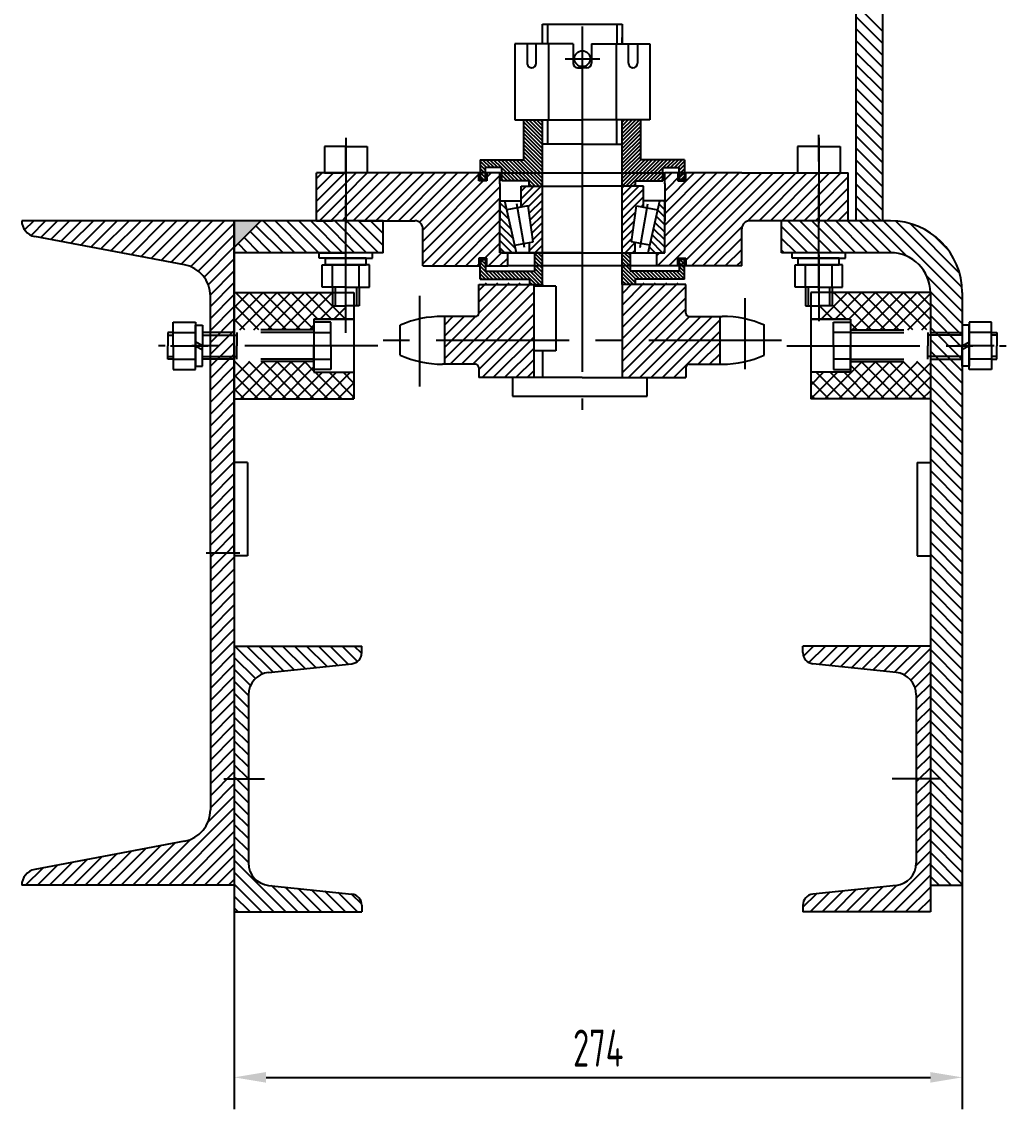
# Model space of a CAD drawing. Header units: millimetres. Extents: x 0 to 10092, y -1 to 7128.
# Drawn here: x 7163 to 8275, y 4969 to 6196 of the extents above; entities that cross this region are included whole.
import ezdxf

# ---------------------------------------------------------------- set-up
doc = ezdxf.new("R2010")
doc.units = ezdxf.units.MM
doc.header["$LTSCALE"] = 120
for name, pattern in [('F', [0.75, 0.5, -0.25]), ('G', [2, 1.25, -0.25, 0.25, -0.25]), ('K', [2.5, 1.25, -0.25, 0.25, -0.25, 0.25, -0.25])]:
    doc.linetypes.add(name, pattern=pattern)
for name, color, linetype in [('01', 7, 'Continuous'), ('02', 1, 'Continuous'), ('04', 2, 'F'), ('05', 4, 'G'), ('07', 6, 'K'), ('08', 1, 'Continuous'), ('10', 1, 'Continuous'), ('L1GEA', 7, 'Continuous')]:
    doc.layers.add(name, color=color, linetype=linetype)
doc.styles.get("Standard").update_dxf_attribs({"font": 'isocp', "width": 0.707, "bigfont": 'intecad.shx'})
pattern_1 = [(135, (-7506.5476, -3147.6162), (-2.12132034, -2.12132034), [])]

# ---------------------------------------------------------------- blocks, each defined once
blk = doc.blocks.new('*U3')
at = {"layer": '10'}
h = blk.add_hatch(dxfattribs=at)
h.set_pattern_fill('_USER', color=256, scale=2, angle=45, style=0, pattern_type=0)
h.set_pattern_definition([(45, (0, 0), (-1.41421, 1.41421), [])])
h.paths.add_polyline_path([(-5.5, 29.2), (-5.5, 31), (-25, 31), (-25, 24.76)])
h.paths.add_polyline_path([(-5.5, -31), (-5.5, -29.2), (-25, -24.76), (-25, -31)])
h = blk.add_hatch(dxfattribs=at)
h.set_pattern_fill('_USER', color=256, scale=2, angle=135, style=0, pattern_type=0)
h.set_pattern_definition([(135, (0, 0), (-1.41421, -1.41421), [])])
h.paths.add_polyline_path([(0, 15), (0, 23), (-7.85, 23), (-7.38, 20.38), (-20.91, 18.56), (-21.15, 19.88), (-25, 19.88), (-25, 15)])
h.paths.add_polyline_path([(-25, -15), (-25, -19.88), (-21.15, -19.88), (-20.91, -18.56), (-7.38, -20.38), (-7.85, -23), (0, -23), (0, -15)])
at = {"layer": '01'}
for p, q in [((-25, 0), (-25, 31)), ((-25, 31), (-5.5, 31)), ((-25, 24.76), (-5.5, 29.2)), ((-5.5, 31), (-5.5, 23)), ((-22.15, 25.41), (-20.91, 18.56)), ((-7.38, 20.38), (-8.84, 28.44)), ((-7.85, 23), (0, 23)), ((0, 23), (0, 0)), ((-25, 0), (-25, 19.88)), ((-25, 19.88), (-21.15, 19.88)), ((-20.91, 18.56), (-7.38, 20.38)), ((-25, 15), (0, 15)), ((-25, 0), (-25, -19.88)), ((-25, 0), (-25, -31)), ((0, -23), (0, 0)), ((-25, -15), (0, -15)), ((-25, -19.88), (-21.15, -19.88)), ((-22.15, -25.41), (-20.91, -18.56)), ((-20.91, -18.56), (-7.38, -20.38)), ((-7.38, -20.38), (-8.84, -28.44)), ((-7.85, -23), (0, -23)), ((-5.5, -31), (-5.5, -23)), ((-25, -24.76), (-5.5, -29.2)), ((-25, -31), (-5.5, -31))]:
    blk.add_line(p, q, dxfattribs=at)
at = {"layer": '05'}
for p, q in [((-23, 21.72), (-6.63, 24.68)), ((3, 0), (-28, 0)), ((-23, -21.72), (-6.63, -24.68))]:
    blk.add_line(p, q, dxfattribs=at)
blk = doc.blocks.new('*U4')
at = {"layer": '01'}
for p, q in [((-28.6, 25.43), (0, 25.43)), ((-28.6, 3.5), (-28.6, 25.43)), ((0, 25.43), (0, 0)), ((-28.6, 20.82), (-21.35, 20.82)), ((-21.35, 17.32), (-28.6, 17.32)), ((-19.6, 19.07), (-19.6, 19.07)), ((-28.6, 12.71), (0, 12.71)), ((-28.6, 3.5), (-21.35, 3.5)), ((-19.6, 1.75), (-19.6, 0)), ((-19.6, -1.75), (-19.6, 0)), ((0, -25.43), (0, 0)), ((-28.6, -3.5), (-28.6, -25.43)), ((-28.6, -3.5), (-21.35, -3.5)), ((-28.6, -12.71), (0, -12.71)), ((-21.35, -17.32), (-28.6, -17.32)), ((-19.6, -19.07), (-19.6, -19.07)), ((-28.6, -20.82), (-21.35, -20.82)), ((-28.6, -25.43), (0, -25.43))]:
    blk.add_line(p, q, dxfattribs=at)
for centre, start, end in [((-21.35, 19.07), 0, 90), ((-21.35, 19.07), 270, 0), ((-21.35, 1.75), 0.0941, 90), ((-21.35, -1.75), 270.0001, 359.9059), ((-21.35, -19.07), 0, 90), ((-21.35, -19.07), 270, 0)]:
    blk.add_arc(centre, 1.75, start, end, dxfattribs=at)
at = {"layer": '05'}
blk.add_line((-31.77, 0), (4.43, 0), dxfattribs=at)

msp = doc.modelspace()

# ---------------------------------------------------------------- hatches: boundary and pattern name
at = {"layer": '10'}
h = msp.add_hatch(dxfattribs=at)
h.set_pattern_fill('_USER', scale=3, angle=135, style=0, pattern_type=0)
h.set_pattern_definition(pattern_1)
h.paths.add_polyline_path([(7751.4, 6085.5), (7730.4, 6085.5), (7730.4, 6040.5), (7680.9, 6040.5), (7680.9, 6025.5), (7686.9, 6025.5), (7686.9, 6031.5), (7705.4, 6031.5), (7705.4, 6025.5), (7751.4, 6025.5)])
h.paths.add_polyline_path([(7751.4, 6025.5), (7705.4, 6025.5), (7705.4, 6016.5), (7736.4, 6016.5), (7736.4, 6010.5), (7751.4, 6010.5)])
h.paths.add_polyline_path([(7686.9, 6025.5), (7680.9, 6025.5), (7680.9, 6018), (7686.9, 6018)])
h = msp.add_hatch(dxfattribs=at)
h.set_pattern_fill('_USER', scale=3, angle=135, style=0, pattern_type=0)
h.set_pattern_definition([(45, (23099.4217, -3147.6162), (2.12132034, -2.12132034), [])])
h.paths.add_polyline_path([(7841.4, 6085.5), (7862.4, 6085.5), (7862.4, 6040.5), (7911.9, 6040.5), (7911.9, 6025.5), (7905.9, 6025.5), (7905.9, 6031.5), (7887.4, 6031.5), (7887.4, 6025.5), (7841.4, 6025.5)])
h.paths.add_polyline_path([(7841.4, 6025.5), (7887.4, 6025.5), (7887.4, 6016.5), (7856.4, 6016.5), (7856.4, 6010.5), (7841.4, 6010.5)])
h.paths.add_polyline_path([(7905.9, 6025.5), (7911.9, 6025.5), (7911.9, 6018), (7905.9, 6018)])
msp.add_hatch(color=7, dxfattribs=at).paths.add_polyline_path([(7403.4, 5941.5), (7433.4, 5971.5), (7403.4, 5971.5)])
h = msp.add_hatch(dxfattribs=at)
h.set_pattern_fill('_USER', scale=3, angle=135, style=0, pattern_type=0)
h.set_pattern_definition(pattern_1)
h.paths.add_polyline_path([(7751.4, 5920.5), (7742.4, 5920.5), (7742.4, 5914.5), (7686.9, 5914.5), (7686.9, 5920.5), (7680.9, 5920.5), (7680.9, 5905.5), (7736.8, 5905.5), (7736.8, 5899.5), (7743.9, 5899.5), (7751.4, 5899.5)])
h.paths.add_polyline_path([(7751.4, 5935.5), (7742.4, 5935.5), (7742.4, 5920.5), (7751.4, 5920.5)])
h.paths.add_polyline_path([(7850.4, 5935.5), (7841.4, 5935.5), (7841.4, 5920.5), (7850.4, 5920.5)])
h.paths.add_polyline_path([(7911.9, 5920.5), (7905.9, 5920.5), (7905.9, 5914.5), (7850.4, 5914.5), (7850.4, 5920.5), (7841.4, 5920.5), (7841.4, 5899.5), (7848.9, 5899.5), (7856.1, 5899.5), (7856.1, 5905.5), (7911.9, 5905.5)])
h = msp.add_hatch(dxfattribs=at)
h.set_pattern_fill('_USER', scale=3, angle=135, style=0, pattern_type=0)
h.set_pattern_definition(pattern_1)
h.paths.add_polyline_path([(7686.9, 5928), (7680.9, 5928), (7680.9, 5920.5), (7686.9, 5920.5)])
h = msp.add_hatch(dxfattribs=at)
h.set_pattern_fill('_USER', scale=3, angle=135, style=0, pattern_type=0)
h.set_pattern_definition(pattern_1)
h.paths.add_polyline_path([(7911.9, 5928), (7905.9, 5928), (7905.9, 5920.5), (7911.9, 5920.5)])
h = msp.add_hatch(dxfattribs=at)
h.set_pattern_fill('_USER', scale=9, angle=45, style=0, pattern_type=0)
h.set_pattern_definition([(45, (-7506.548, -3145.726), (-6.363961, 6.363961), [])])
h.paths.add_polyline_path([(7913.3, 5901.4), (7848.9, 5901.4), (7841.4, 5901.4), (7841.4, 5836.5), (7951.9, 5836.5), (7951.9, 5863.4), (7917.1, 5863.4, -0.414214), (7913.3, 5867.2)])
h.paths.add_polyline_path([(7951.9, 5836.5), (7841.4, 5836.5), (7841.4, 5794.6), (7913.3, 5794.6), (7913.3, 5805.7, -0.414214), (7917.1, 5809.6), (7951.9, 5809.6)])
h.paths.add_polyline_path([(7741.5, 5901.4), (7679.6, 5901.4), (7679.6, 5867.2, -0.414214), (7675.7, 5863.4), (7641, 5863.4), (7641, 5836.5), (7741.5, 5836.5)])
h.paths.add_polyline_path([(7741.5, 5836.5), (7641, 5836.5), (7641, 5809.6), (7675.7, 5809.6, -0.414214), (7679.6, 5805.7), (7679.6, 5794.6), (7741.5, 5794.6)])

# ---------------------------------------------------------------- linework, layer by layer
at = {"color": 7}
for p, q in [((7751.4, 6171.3), (7751.4, 6178.4)), ((7841.4, 6171.3), (7841.4, 6178.4)), ((7751.4, 5899.5), (7751.4, 6085.5)), ((7841.4, 5899.5), (7841.4, 6085.5)), ((7641, 5809.6), (7641, 5863.4)), ((7951.9, 5809.6), (7951.9, 5863.4))]:
    msp.add_line(p, q, dxfattribs=at)
for centre, radius, start, end in [((7636.8, 5748.8), 114.6, 89.1366, 113.6054), ((7956.1, 5749.1), 114.3, 66.3599, 90.8982), ((7638.5, 5923.9), 114.3, 245.3844, 270.0079), ((7954.3, 5923.9), 114.3, 269.9921, 294.6156)]:
    msp.add_arc(centre, radius, start, end, dxfattribs=at)
at = {"layer": '01', "color": 7, "linetype": 'Continuous'}
for p, q in [((8105.4, 6481.5), (8105.4, 5971.5)), ((8135.4, 6481.5), (8135.4, 5971.5)), ((7680.9, 6040.5), (7730.4, 6040.5)), ((7680.9, 6040.5), (7680.9, 6018)), ((7908.4, 6040.5), (7862.4, 6040.5)), ((7911.9, 6040.5), (7862.4, 6040.5)), ((7911.9, 6040.5), (7911.9, 6018)), ((7705.4, 6031.5), (7686.9, 6031.5)), ((7686.9, 6018), (7686.9, 6031.5)), ((7887.4, 6031.5), (7905.9, 6031.5)), ((7905.9, 6018), (7905.9, 6031.5)), ((7703.4, 6025.5), (7496.4, 6025.5)), ((7496.4, 5971.5), (7496.4, 6025.5)), ((7679.4, 6016.5), (7679.4, 6025.5)), ((7688.4, 6016.5), (7679.4, 6016.5)), ((7680.9, 6018), (7686.9, 6018)), ((7688.4, 6025.5), (7688.4, 6016.5)), ((7703.4, 6013.2), (7703.4, 6025.5)), ((7703.4, 6025.5), (7889.4, 6025.5)), ((7976.4, 6025.5), (7889.4, 6025.5)), ((7889.4, 6013.2), (7889.4, 6025.5)), ((7904.4, 6025.5), (7904.4, 6016.5)), ((7904.4, 6016.5), (7913.4, 6016.5)), ((7911.9, 6018), (7905.9, 6018)), ((7913.4, 6016.5), (7913.4, 6025.5)), ((7976.4, 6025.5), (8096.4, 6025.5)), ((8096.4, 5971.5), (8096.4, 6025.5)), ((7703.4, 6013.5), (7703.4, 5971.5)), ((7703.4, 6010.5), (7703.4, 5977.5)), ((7889.4, 6013.5), (7889.4, 5971.5)), ((7889.4, 6010.5), (7889.4, 5977.5)), ((7571.4, 5971.5), (7403.4, 5971.5)), ((7403.4, 5971.5), (7403.4, 5935.5)), ((7403.4, 5971.5), (7403.4, 5221.5)), ((7703.4, 5935.5), (7703.4, 5977.5)), ((7703.4, 5938.5), (7703.4, 5971.5)), ((7889.4, 5935.5), (7889.4, 5977.5)), ((7889.4, 5938.5), (7889.4, 5971.5)), ((8048.4, 5971.5), (7985.4, 5971.5)), ((8144.4, 5971.5), (8021.4, 5971.5)), ((7616.4, 5920.5), (7616.4, 5962.5)), ((7976.4, 5920.5), (7976.4, 5962.5)), ((7571.4, 5935.5), (7403.4, 5935.5)), ((7688.4, 5929.5), (7679.4, 5929.5)), ((7679.4, 5929.5), (7679.4, 5920.5)), ((7688.4, 5920.5), (7688.4, 5929.5)), ((7751.4, 5935.5), (7703.4, 5935.5)), ((7706.4, 5935.5), (7712.2, 5935.5)), ((7712.2, 5920.5), (7712.2, 5935.5)), ((7712.2, 5935.5), (7886.4, 5935.5)), ((7841.4, 5935.5), (7889.4, 5935.5)), ((7880.7, 5920.5), (7880.7, 5935.5)), ((7904.4, 5920.5), (7904.4, 5929.5)), ((7904.4, 5929.5), (7913.4, 5929.5)), ((7913.4, 5929.5), (7913.4, 5920.5)), ((8144.4, 5935.5), (8021.4, 5935.5)), ((7680.9, 5905.5), (7680.9, 5928)), ((7680.9, 5928), (7686.9, 5928)), ((7686.9, 5928), (7686.9, 5914.5)), ((7880.7, 5920.5), (7712.2, 5920.5)), ((7911.9, 5928), (7905.9, 5928)), ((7905.9, 5928), (7905.9, 5914.5)), ((7911.9, 5905.5), (7911.9, 5928)), ((7403.4, 5890.5), (7538.4, 5890.5)), ((7538.4, 5890.5), (7538.4, 5770.5)), ((8054.4, 5890.5), (8054.4, 5770.5)), ((8189.4, 5890.5), (8054.4, 5890.5)), ((8189.4, 5890.5), (8189.4, 5221.5)), ((8225.4, 5890.5), (8225.4, 5221.5)), ((7334.4, 5830.5), (7334.4, 5857.2)), ((7334.4, 5857.2), (7359.6, 5857.2)), ((7359.6, 5857.2), (7359.6, 5830.5)), ((8233.2, 5857.2), (8233.2, 5830.5)), ((8258.4, 5857.2), (8233.2, 5857.2)), ((8258.4, 5830.5), (8258.4, 5857.2)), ((7334.4, 5845.5), (7328.4, 5845.5)), ((7328.4, 5845.5), (7328.4, 5830.5)), ((7334.4, 5845.5), (7359.6, 5845.5)), ((7359.6, 5853.6), (7367.4, 5853.6)), ((7359.6, 5830.5), (7359.6, 5853.6)), ((7367.4, 5853.6), (7367.4, 5830.5)), ((8225.4, 5853.6), (8225.4, 5830.5)), ((8233.2, 5853.6), (8225.4, 5853.6)), ((8233.2, 5830.5), (8233.2, 5853.6)), ((8258.4, 5845.5), (8233.2, 5845.5)), ((8258.4, 5845.5), (8264.4, 5845.5)), ((8264.4, 5845.5), (8264.4, 5830.5)), ((7367.4, 5830.5), (7359.6, 5835)), ((8225.4, 5830.5), (8233.2, 5835)), ((7328.4, 5815.5), (7328.4, 5830.5)), ((7331.3, 5830.5), (7362.8, 5830.5)), ((7334.4, 5830.5), (7334.4, 5803.8)), ((7353.3, 5830.5), (7373.7, 5830.5)), ((7359.6, 5803.8), (7359.6, 5830.5)), ((7359.6, 5830.5), (7367.4, 5826)), ((7359.6, 5830.5), (7359.6, 5807.4)), ((7367.4, 5807.4), (7367.4, 5830.5)), ((8239.5, 5830.5), (8219.1, 5830.5)), ((8225.4, 5807.4), (8225.4, 5830.5)), ((8233.2, 5830.5), (8225.4, 5826)), ((8261.6, 5830.5), (8230.1, 5830.5)), ((8233.2, 5803.8), (8233.2, 5830.5)), ((8233.2, 5830.5), (8233.2, 5807.4)), ((8258.4, 5830.5), (8258.4, 5803.8)), ((8264.4, 5815.5), (8264.4, 5830.5)), ((7334.4, 5815.5), (7328.4, 5815.5)), ((7334.4, 5815.5), (7359.6, 5815.5)), ((7359.6, 5807.4), (7367.4, 5807.4)), ((8233.2, 5807.4), (8225.4, 5807.4)), ((8258.4, 5815.5), (8233.2, 5815.5)), ((8258.4, 5815.5), (8264.4, 5815.5)), ((7334.4, 5803.8), (7359.6, 5803.8)), ((8258.4, 5803.8), (8233.2, 5803.8)), ((7403.4, 5770.5), (7538.4, 5770.5)), ((8189.4, 5770.5), (8054.4, 5770.5)), ((7418.4, 5698.5), (7418.4, 5593.5)), ((8174.4, 5698.5), (8174.4, 5593.5)), ((7403.4, 5491.5), (7403.4, 5191.5)), ((7403.4, 5491.5), (7547.4, 5491.5)), ((7403.4, 5491.5), (7547.4, 5491.5)), ((7547.4, 5484.1), (7547.4, 5491.5)), ((8189.4, 5491.5), (8045.4, 5491.5)), ((8189.4, 5491.5), (8045.4, 5491.5)), ((8045.4, 5484.1), (8045.4, 5491.5)), ((8189.4, 5491.5), (8189.4, 5191.5)), ((7419.3, 5436.3), (7419.3, 5246.7)), ((8173.5, 5436.3), (8173.5, 5246.7)), ((8189.4, 5221.5), (8225.4, 5221.5)), ((7547.4, 5198.9), (7547.4, 5191.5)), ((8045.4, 5198.9), (8045.4, 5191.5)), ((7403.4, 5191.5), (7547.4, 5191.5)), ((8189.4, 5191.5), (8045.4, 5191.5))]:
    msp.add_line(p, q, dxfattribs=at)
at = {"layer": '01', "color": 7}
for p, q in [((7751.4, 6171.3), (7751.4, 6193.4)), ((7751.4, 6193.4), (7841.4, 6193.4)), ((7841.4, 6193.4), (7841.4, 6171.3)), ((7751.4, 6171.3), (7751.4, 6178.4)), ((7841.4, 6178.4), (7841.4, 6171.3)), ((7730.4, 6040.5), (7730.4, 6085.5)), ((7862.4, 6040.5), (7862.4, 6085.5)), ((7862.4, 6040.5), (7862.4, 6085.5)), ((7505.4, 6055.5), (7505.4, 6025.5)), ((7529.4, 6055.5), (7505.4, 6055.5)), ((7529.4, 6055.5), (7553.4, 6055.5)), ((7553.4, 6055.5), (7553.4, 6025.5)), ((7796.4, 6057.9), (7751.4, 6057.9)), ((7796.4, 6057.9), (7841.4, 6057.9)), ((8039.4, 6055.5), (8039.4, 6025.5)), ((8063.4, 6055.5), (8039.4, 6055.5)), ((8063.4, 6055.5), (8087.4, 6055.5)), ((8087.4, 6055.5), (8087.4, 6025.5)), ((7705.4, 6016.5), (7705.4, 6031.5)), ((7705.4, 6016.5), (7705.4, 6028.5)), ((7887.4, 6016.5), (7887.4, 6031.5)), ((7887.4, 6016.5), (7887.4, 6031.5)), ((7887.4, 6016.5), (7887.4, 6028.5)), ((7887.4, 6016.5), (7887.4, 6028.5)), ((7505.4, 6025.5), (7529.4, 6025.5)), ((7553.4, 6025.5), (7529.4, 6025.5)), ((7736.4, 6016.5), (7705.4, 6016.5)), ((7736.4, 6016.5), (7705.4, 6016.5)), ((7736.4, 6010.5), (7736.4, 6016.5)), ((7856.4, 6010.5), (7856.4, 6016.5)), ((7856.4, 6016.5), (7887.4, 6016.5)), ((7856.4, 6016.5), (7887.4, 6016.5)), ((7403.4, 5971.5), (7163.4, 5971.5)), ((7433.4, 5971.5), (7403.4, 5941.5)), ((7403.4, 5596.5), (7403.4, 5971.5)), ((7496.4, 5971.5), (7514.4, 5971.5)), ((7544.4, 5971.5), (7607.4, 5971.5)), ((7571.4, 5935.5), (7571.4, 5971.5)), ((8021.4, 5935.5), (8021.4, 5971.5)), ((8096.4, 5971.5), (8078.4, 5971.5)), ((7347.1, 5921.9), (7178.1, 5953.8)), ((7499.4, 5935.5), (7529.4, 5935.5)), ((7499.4, 5929.5), (7499.4, 5935.5)), ((7529.4, 5929.5), (7499.4, 5929.5)), ((7506.3, 5929.5), (7529.4, 5929.5)), ((7506.3, 5921.7), (7506.3, 5929.5)), ((7559.4, 5935.5), (7529.4, 5935.5)), ((7529.4, 5929.5), (7559.4, 5929.5)), ((7552.5, 5929.5), (7529.4, 5929.5)), ((7552.5, 5921.7), (7552.5, 5929.5)), ((7559.4, 5929.5), (7559.4, 5935.5)), ((7742.4, 5935.5), (7742.4, 5914.5)), ((7850.4, 5935.5), (7850.4, 5914.5)), ((8033.4, 5929.5), (8033.4, 5935.5)), ((8063.4, 5929.5), (8033.4, 5929.5)), ((8040.3, 5929.5), (8063.4, 5929.5)), ((8040.3, 5921.7), (8040.3, 5929.5)), ((8093.4, 5935.5), (8063.4, 5935.5)), ((8086.5, 5929.5), (8063.4, 5929.5)), ((8063.4, 5929.5), (8093.4, 5929.5)), ((8086.5, 5921.7), (8086.5, 5929.5)), ((8093.4, 5929.5), (8093.4, 5935.5)), ((7502.8, 5921.7), (7529.4, 5921.7)), ((7502.8, 5896.5), (7502.8, 5921.7)), ((7529.4, 5921.7), (7506.3, 5921.7)), ((7514.4, 5896.5), (7514.4, 5921.7)), ((7529.4, 5921.7), (7552.5, 5921.7)), ((7556.1, 5921.7), (7529.4, 5921.7)), ((7544.4, 5896.5), (7544.4, 5921.7)), ((7556.1, 5896.5), (7556.1, 5921.7)), ((7616.4, 5920.5), (7679.4, 5920.5)), ((7688.4, 5920.5), (7712.2, 5920.5)), ((7976.4, 5920.5), (7880.7, 5920.5)), ((8036.8, 5921.7), (8063.4, 5921.7)), ((8036.8, 5896.5), (8036.8, 5921.7)), ((8063.4, 5921.7), (8040.3, 5921.7)), ((8048.4, 5896.5), (8048.4, 5921.7)), ((8063.4, 5921.7), (8086.5, 5921.7)), ((8090.1, 5921.7), (8063.4, 5921.7)), ((8078.4, 5896.5), (8078.4, 5921.7)), ((8090.1, 5896.5), (8090.1, 5921.7)), ((7736.8, 5905.5), (7736.8, 5899.5)), ((7856.1, 5905.5), (7856.1, 5899.5)), ((7856.1, 5905.5), (7856.1, 5899.5)), ((7529.4, 5896.5), (7502.8, 5896.5)), ((7514.4, 5896.5), (7514.4, 5875.5)), ((7529.4, 5896.5), (7556.1, 5896.5)), ((7544.4, 5896.5), (7544.4, 5875.5)), ((7679.6, 5867.2), (7679.6, 5899.5)), ((7679.6, 5899.5), (7743.9, 5899.5)), ((7741.5, 5899.5), (7741.5, 5794.5)), ((7766.4, 5897.7), (7741.5, 5897.7)), ((7743.9, 5899.5), (7751.4, 5899.5)), ((7743.9, 5899.5), (7751.4, 5899.5)), ((7751.4, 5899.5), (7751.4, 5897.7)), ((7751.4, 5899.5), (7751.4, 5897.7)), ((7766.4, 5897.7), (7766.4, 5824.6)), ((7848.9, 5899.5), (7841.4, 5899.5)), ((7841.4, 5899.5), (7841.4, 5794.5)), ((7913.3, 5899.5), (7848.9, 5899.5)), ((7913.3, 5867.2), (7913.3, 5899.5)), ((7913.3, 5867.2), (7913.3, 5899.5)), ((8063.4, 5896.5), (8036.8, 5896.5)), ((8048.4, 5896.5), (8048.4, 5875.5)), ((8063.4, 5896.5), (8090.1, 5896.5)), ((8078.4, 5896.5), (8078.4, 5875.5)), ((7376.4, 5596.5), (7376.4, 5886.5)), ((7514.4, 5875.5), (7529.4, 5875.5)), ((7544.4, 5875.5), (7529.4, 5875.5)), ((8048.4, 5875.5), (8063.4, 5875.5)), ((8078.4, 5875.5), (8063.4, 5875.5)), ((7675.7, 5863.4), (7638.6, 5863.4)), ((7917.1, 5863.4), (7954.3, 5863.4)), ((7766.4, 5824.6), (7741.5, 5824.6)), ((7751.4, 5824.6), (7751.4, 5794.5)), ((7751.4, 5824.6), (7751.4, 5794.5)), ((7675.7, 5809.6), (7638.6, 5809.6)), ((7917.1, 5809.6), (7954.3, 5809.6)), ((7679.6, 5805.7), (7679.6, 5794.5)), ((7796.4, 5794.5), (7679.6, 5794.5)), ((7717.5, 5794.5), (7717.5, 5773.5)), ((7796.4, 5794.5), (7913.3, 5794.5)), ((7869.6, 5773.5), (7869.6, 5794.5)), ((7913.3, 5805.7), (7913.3, 5794.5)), ((7913.3, 5805.7), (7913.3, 5794.5)), ((7717.5, 5773.5), (7869.6, 5773.5)), ((7418.4, 5698.5), (7403.4, 5698.5)), ((8174.4, 5698.5), (8189.4, 5698.5)), ((7376.4, 5596.5), (7376.4, 5306.5)), ((7403.4, 5596.5), (7403.4, 5221.5)), ((7418.4, 5593.5), (7403.4, 5593.5)), ((8174.4, 5593.5), (8189.4, 5593.5)), ((7442.2, 5461.7), (7536.1, 5471.5)), ((8150.7, 5461.7), (8056.7, 5471.5)), ((7347.1, 5271.1), (7178.1, 5239.2)), ((7403.4, 5221.5), (7163.4, 5221.5)), ((7442.2, 5221.3), (7536.1, 5211.5)), ((8150.7, 5221.3), (8056.7, 5211.5))]:
    msp.add_line(p, q, dxfattribs=at)
at = {"layer": '01', "color": 7, "linetype": 'Continuous'}
msp.add_circle((7796.4, 6154.5), 9, dxfattribs=at)
at = {"layer": '01', "color": 7}
for centre, radius, start, end in [((7181.4, 5971.5), 18, 180, 259.2944), ((7607.4, 5962.5), 9, 0, 90), ((7340.4, 5886.5), 36, 0, 79.2944), ((7534.8, 5484.1), 12.6, 275.9762, 0), ((8058, 5484.1), 12.6, 180, 264.0238), ((7444.8, 5436.3), 25.5, 95.9762, 180), ((8148, 5436.3), 25.5, 0, 84.0238), ((7340.4, 5306.5), 36, 280.7056, 0), ((7444.8, 5246.7), 25.5, 180, 264.0238), ((8148, 5246.7), 25.5, 275.9762, 0), ((7181.4, 5221.5), 18, 100.7056, 180), ((7534.8, 5198.9), 12.6, 0, 84.0238), ((8058, 5198.9), 12.6, 95.9762, 180)]:
    msp.add_arc(centre, radius, start, end, dxfattribs=at)
at = {"layer": '01', "color": 7, "linetype": 'Continuous'}
for centre, radius, start, end in [((7985.4, 5962.5), 9, 90, 180), ((8144.4, 5890.5), 81, 0, 90), ((7706.4, 5938.5), 3, 180, 270), ((7886.4, 5938.5), 3, 270, 0), ((8144.4, 5890.5), 45, 0, 90)]:
    msp.add_arc(centre, radius, start, end, dxfattribs=at)
at = {"layer": '02', "color": 7, "linetype": 'Continuous'}
for p, q in [((7757.4, 6171.3), (7757.4, 6193.4)), ((7835.4, 6193.4), (7835.4, 6171.3)), ((7757.4, 6171.3), (7757.4, 6178.4)), ((7835.4, 6178.4), (7835.4, 6171.3)), ((7757.4, 6057.9), (7757.4, 6085.5)), ((7835.4, 6057.9), (7835.4, 6085.5)), ((7496.4, 6019.2), (7502.7, 6025.5)), ((7496.4, 6006.5), (7515.4, 6025.5)), ((7496.4, 5993.8), (7528.2, 6025.5)), ((7529.4, 6014), (7540.9, 6025.5)), ((7529.4, 6001.3), (7553.6, 6025.5)), ((7529.4, 5988.6), (7566.4, 6025.5)), ((7529.4, 5975.9), (7579.1, 6025.5)), ((7537.8, 5971.5), (7591.8, 6025.5)), ((7550.5, 5971.5), (7604.5, 6025.5)), ((7563.3, 5971.5), (7617.3, 6025.5)), ((7576, 5971.5), (7630, 6025.5)), ((7588.7, 5971.5), (7642.7, 6025.5)), ((7601.4, 5971.5), (7655.4, 6025.5)), ((7612.6, 5969.9), (7668.2, 6025.5)), ((7616.4, 5961), (7680.9, 6025.5)), ((7616.4, 5948.3), (7693.6, 6025.5)), ((7616.4, 5935.6), (7703.4, 6022.6)), ((7881.4, 5920.5), (7986.4, 6025.5)), ((7889.4, 6017.7), (7897.3, 6025.5)), ((7889.4, 6004.9), (7910, 6025.5)), ((7889.4, 5992.2), (7922.7, 6025.5)), ((7889.4, 5979.5), (7935.5, 6025.5)), ((7889.4, 5966.7), (7948.2, 6025.5)), ((7889.4, 5954), (7960.9, 6025.5)), ((7889.4, 5941.3), (7973.6, 6025.5)), ((7894.1, 5920.5), (7999.1, 6025.5)), ((7906.8, 5920.5), (8011.8, 6025.5)), ((7919.6, 5920.5), (8024.6, 6025.5)), ((7982.9, 5971.1), (8037.3, 6025.5)), ((7996, 5971.5), (8050, 6025.5)), ((8008.7, 5971.5), (8062.7, 6025.5)), ((8063.6, 6013.6), (8075.5, 6025.5)), ((8063.6, 6000.9), (8088.2, 6025.5)), ((8063.7, 5988.2), (8096.4, 6021)), ((7496.4, 5981), (7529.4, 6014)), ((7616.4, 5922.8), (7703.4, 6009.8)), ((8021.5, 5971.5), (8063.4, 6013.5)), ((8063.7, 5975.5), (8096.4, 6008.3)), ((7499.6, 5971.5), (7529.4, 6001.3)), ((7626.8, 5920.5), (7703.4, 5997.1)), ((8034.2, 5971.5), (8063.4, 6000.7)), ((8072.4, 5971.5), (8096.4, 5995.6)), ((7512.4, 5971.5), (7529.4, 5988.6)), ((7639.5, 5920.5), (7703.4, 5984.4)), ((8046.9, 5971.5), (8063.4, 5988)), ((8085.1, 5971.5), (8096.4, 5982.8)), ((7525.1, 5971.5), (7529.4, 5975.9)), ((7652.3, 5920.5), (7703.4, 5971.7)), ((8059.7, 5971.5), (8063.4, 5975.3)), ((7665, 5920.5), (7703.4, 5958.9)), ((7932.3, 5920.5), (7976.8, 5965)), ((7677.7, 5920.5), (7703.4, 5946.2)), ((7945, 5920.5), (7976.4, 5951.9)), ((7690.5, 5920.5), (7705.6, 5935.6)), ((7703.2, 5920.5), (7712.2, 5929.5)), ((7880.7, 5932.5), (7883.6, 5935.5)), ((7957.7, 5920.5), (7976.4, 5939.2)), ((7970.5, 5920.5), (7976.4, 5926.5))]:
    msp.add_line(p, q, dxfattribs=at)
at = {"layer": '02', "color": 7}
for p, q in [((7517.4, 5896.5), (7517.4, 5875.5)), ((7541.4, 5896.5), (7541.4, 5875.5)), ((8051.4, 5896.5), (8051.4, 5875.5)), ((8075.4, 5896.5), (8075.4, 5875.5))]:
    msp.add_line(p, q, dxfattribs=at)
at = {"layer": '04', "color": 7, "linetype": 'F'}
for p, q in [((7493.4, 5860.5), (7538.4, 5860.5)), ((7538.4, 5860.5), (7493.4, 5860.5)), ((7493.4, 5860.5), (7493.4, 5800.5)), ((7493.4, 5857.2), (7493.4, 5830.5)), ((7512.6, 5857.2), (7493.4, 5857.2)), ((7512.6, 5830.5), (7512.6, 5857.2)), ((8099.4, 5860.5), (8054.4, 5860.5)), ((8054.4, 5860.5), (8099.4, 5860.5)), ((8080.2, 5857.2), (8099.4, 5857.2)), ((8080.2, 5830.5), (8080.2, 5857.2)), ((8099.4, 5860.5), (8099.4, 5800.5)), ((8099.4, 5857.2), (8099.4, 5830.5)), ((7493.4, 5845.5), (7367.4, 5845.5)), ((7493.4, 5848.5), (7403.4, 5848.5)), ((7406.4, 5845.5), (7406.4, 5830.5)), ((7493.4, 5845.5), (7512.6, 5845.5)), ((8099.4, 5845.5), (8080.2, 5845.5)), ((8099.4, 5848.5), (8189.4, 5848.5)), ((8099.4, 5845.5), (8225.4, 5845.5)), ((8186.4, 5845.5), (8186.4, 5830.5)), ((7328.4, 5842.5), (7334.4, 5842.5)), ((7367.4, 5842.5), (7406.4, 5842.5)), ((8225.4, 5842.5), (8186.4, 5842.5)), ((8264.4, 5842.5), (8258.4, 5842.5)), ((7406.4, 5815.5), (7406.4, 5830.5)), ((7493.4, 5803.8), (7493.4, 5830.5)), ((7512.6, 5830.5), (7512.6, 5803.8)), ((8080.2, 5830.5), (8080.2, 5803.8)), ((8099.4, 5803.8), (8099.4, 5830.5)), ((8186.4, 5815.5), (8186.4, 5830.5)), ((7328.4, 5818.5), (7334.4, 5818.5)), ((7367.4, 5818.5), (7406.4, 5818.5)), ((7493.4, 5815.5), (7367.4, 5815.5)), ((7493.4, 5812.5), (7403.4, 5812.5)), ((7493.4, 5815.5), (7512.6, 5815.5)), ((8099.4, 5815.5), (8080.2, 5815.5)), ((8099.4, 5815.5), (8225.4, 5815.5)), ((8099.4, 5812.5), (8189.4, 5812.5)), ((8225.4, 5818.5), (8186.4, 5818.5)), ((8264.4, 5818.5), (8258.4, 5818.5)), ((7512.6, 5803.8), (7493.4, 5803.8)), ((7493.4, 5800.5), (7538.4, 5800.5)), ((8099.4, 5800.5), (8054.4, 5800.5)), ((8080.2, 5803.8), (8099.4, 5803.8))]:
    msp.add_line(p, q, dxfattribs=at)
at = {"layer": '05', "color": 7, "linetype": 'G'}
for p, q in [((7796.4, 6191), (7796.4, 5758.2)), ((7796.4, 6101.3), (7796.4, 5943.7)), ((7796.4, 6025.5), (7796.4, 5920.5)), ((7796.4, 5971.5), (7796.4, 5844.5)), ((7565.5, 5830.5), (7317.8, 5830.5)), ((8027.4, 5830.5), (8275.1, 5830.5)), ((7391.5, 5341.5), (7437.5, 5341.5)), ((8192.1, 5341.5), (8146.1, 5341.5)), ((8201.3, 5341.5), (8155.4, 5341.5))]:
    msp.add_line(p, q, dxfattribs=at)
at = {"layer": '05', "color": 7}
for p, q in [((7776.9, 6154.5), (7816, 6154.5)), ((7529.4, 5845.2), (7529.4, 6073.4)), ((7529.4, 6065), (7529.4, 5968.7)), ((8064, 5858.4), (8063.4, 6073.4)), ((8063.4, 6065), (8063.4, 5968.7)), ((7529.4, 5923.3), (7529.4, 5940.9)), ((7529.4, 5915.4), (7529.4, 5935.8)), ((8063.4, 5923.3), (8063.4, 5940.9)), ((8063.4, 5915.4), (8063.4, 5935.8)), ((7529.4, 5893.3), (7529.4, 5924.9)), ((8063.4, 5893.3), (8063.4, 5924.9)), ((7612.4, 5886.8), (7612.4, 5784.4)), ((7980.4, 5804.1), (7980.4, 5884.2)), ((8021.4, 5836.5), (7571.3, 5836.5)), ((7409.7, 5596.5), (7371.6, 5596.5))]:
    msp.add_line(p, q, dxfattribs=at)
at = {"layer": '07', "color": 7, "linetype": 'K'}
for p, q in [((7679.4, 6016.5), (7679.4, 6025.5)), ((7688.4, 6016.5), (7679.4, 6016.5)), ((7688.4, 6025.5), (7688.4, 6016.5)), ((7904.4, 6025.5), (7904.4, 6016.5)), ((7904.4, 6016.5), (7913.4, 6016.5)), ((7913.4, 6016.5), (7913.4, 6025.5)), ((7688.4, 5929.5), (7679.4, 5929.5)), ((7679.4, 5929.5), (7679.4, 5920.5)), ((7688.4, 5920.5), (7688.4, 5929.5)), ((7904.4, 5920.5), (7904.4, 5929.5)), ((7904.4, 5929.5), (7913.4, 5929.5)), ((7913.4, 5929.5), (7913.4, 5920.5))]:
    msp.add_line(p, q, dxfattribs=at)
at = {"layer": '08', "color": 7}
for p, q in [((8225.4, 5221.5), (8225.4, 4968.6)), ((7403.4, 5191.5), (7403.4, 4968.6)), ((7439.4, 5004.6), (8189.4, 5004.6))]:
    msp.add_line(p, q, dxfattribs=at)
for points in [[(7439.4, 5010.6), (7439.4, 4998.6), (7403.4, 5004.6)], [(8189.4, 5010.6), (8189.4, 4998.6), (8225.4, 5004.6)]]:
    msp.add_solid(points, dxfattribs=at)
at = {"layer": '10', "color": 7}
for p, q in [((8135.4, 6185.5), (8105.4, 6215.5)), ((8135.4, 6172), (8105.4, 6202)), ((8135.4, 6158.5), (8105.4, 6188.5)), ((8135.4, 6145.1), (8105.4, 6175.1)), ((8135.4, 6131.6), (8105.4, 6161.6)), ((8135.4, 6118.1), (8105.4, 6148.1)), ((8135.4, 6104.7), (8105.4, 6134.7)), ((8135.4, 6091.2), (8105.4, 6121.2)), ((8135.4, 6077.7), (8105.4, 6107.7)), ((8135.4, 6064.3), (8105.4, 6094.3)), ((8135.4, 6050.8), (8105.4, 6080.8)), ((8135.4, 6037.3), (8105.4, 6067.3)), ((8135.4, 6023.8), (8105.4, 6053.8)), ((8135.4, 6010.4), (8105.4, 6040.4)), ((8135.4, 5996.9), (8105.4, 6026.9)), ((8135.4, 5983.4), (8105.4, 6013.4)), ((8133.9, 5971.5), (8105.4, 6000)), ((8120.4, 5971.5), (8105.4, 5986.5)), ((7163.4, 5971.5), (7163.5, 5971.5)), ((7166.7, 5961.2), (7176.9, 5971.5)), ((7174, 5955.1), (7190.4, 5971.5)), ((7184.9, 5952.5), (7203.9, 5971.5)), ((7196.2, 5950.4), (7217.3, 5971.5)), ((7207.6, 5948.2), (7230.8, 5971.5)), ((7218.9, 5946.1), (7244.3, 5971.5)), ((7230.2, 5944), (7257.8, 5971.5)), ((7241.5, 5941.8), (7271.2, 5971.5)), ((7252.9, 5939.7), (7284.7, 5971.5)), ((7264.2, 5937.5), (7298.2, 5971.5)), ((7275.5, 5935.4), (7311.6, 5971.5)), ((7286.9, 5933.2), (7325.1, 5971.5)), ((7298.2, 5931.1), (7338.6, 5971.5)), ((7309.5, 5929), (7352, 5971.5)), ((7320.8, 5926.8), (7365.5, 5971.5)), ((7332.2, 5924.7), (7379, 5971.5)), ((7343.5, 5922.5), (7392.5, 5971.5)), ((7354.2, 5919.8), (7403.4, 5969)), ((7471.9, 5935.5), (7435.9, 5971.5)), ((7485.4, 5935.5), (7449.4, 5971.5)), ((7498.9, 5935.5), (7462.9, 5971.5)), ((7512.3, 5935.5), (7476.3, 5971.5)), ((7525.8, 5935.5), (7489.8, 5971.5)), ((7539.3, 5935.5), (7503.3, 5971.5)), ((7552.8, 5935.5), (7516.8, 5971.5)), ((7566.2, 5935.5), (7530.2, 5971.5)), ((7571.4, 5943.8), (7543.7, 5971.5)), ((7571.4, 5957.2), (7557.2, 5971.5)), ((7571.4, 5970.7), (7570.6, 5971.5)), ((8064.6, 5935.5), (8028.6, 5971.5)), ((8078.1, 5935.5), (8042.1, 5971.5)), ((8091.6, 5935.5), (8055.6, 5971.5)), ((8105, 5935.5), (8069, 5971.5)), ((8118.5, 5935.5), (8082.5, 5971.5)), ((8132, 5935.5), (8096, 5971.5)), ((8107, 5971.5), (8105.4, 5973)), ((8145.5, 5935.5), (8109.5, 5971.5)), ((8162.9, 5931.5), (8122.9, 5971.5)), ((8225.4, 5882.5), (8136.4, 5971.5)), ((8225.2, 5896.1), (8150.1, 5971.3)), ((8222.4, 5912.4), (8166.4, 5968.5)), ((7362.7, 5914.8), (7403.4, 5955.5)), ((7445, 5935.5), (7421.2, 5959.3)), ((7458.5, 5935.5), (7427.9, 5966)), ((8051.2, 5935.5), (8021.4, 5965.2)), ((8209.3, 5939), (8192.9, 5955.4)), ((7369.3, 5908), (7403.4, 5942.1)), ((7418.1, 5935.5), (7407.7, 5945.8)), ((7431.5, 5935.5), (7414.5, 5952.5)), ((8037.7, 5935.5), (8021.4, 5951.7)), ((7404.6, 5935.5), (7403.4, 5936.6)), ((8024.2, 5935.5), (8021.4, 5938.3)), ((7374.1, 5899.3), (7403.4, 5928.6)), ((7376.4, 5888.1), (7403.4, 5915.1)), ((8225.4, 5869), (8185.5, 5908.9)), ((7376.4, 5874.7), (7403.4, 5901.7)), ((7376.4, 5861.2), (7403.4, 5888.2)), ((7403.4, 5889.4), (7404.6, 5890.5)), ((7403.4, 5873.7), (7420.3, 5890.5)), ((7403.4, 5857.9), (7436, 5890.5)), ((7446.7, 5848.5), (7404.7, 5890.5)), ((7409.7, 5848.5), (7451.7, 5890.5)), ((7462.4, 5848.5), (7420.4, 5890.5)), ((7425.4, 5848.5), (7467.4, 5890.5)), ((7478.2, 5848.5), (7436.2, 5890.5)), ((7441.1, 5848.5), (7483.1, 5890.5)), ((7493.4, 5848.9), (7451.9, 5890.5)), ((7456.9, 5848.5), (7498.9, 5890.5)), ((7497.6, 5860.5), (7467.6, 5890.5)), ((7472.6, 5848.5), (7514.4, 5890.4)), ((7513.3, 5860.5), (7483.3, 5890.5)), ((7529, 5860.5), (7499, 5890.5)), ((8066, 5860.5), (8096, 5890.5)), ((8078.4, 5888.6), (8080.3, 5890.5)), ((8122.5, 5848.5), (8080.5, 5890.5)), ((8081.8, 5860.5), (8111.8, 5890.5)), ((8138.2, 5848.5), (8096.2, 5890.5)), ((8097.5, 5860.5), (8127.5, 5890.5)), ((8101.2, 5848.5), (8143.2, 5890.5)), ((8153.9, 5848.5), (8111.9, 5890.5)), ((8116.9, 5848.5), (8158.9, 5890.5)), ((8169.6, 5848.5), (8127.6, 5890.5)), ((8132.6, 5848.5), (8174.6, 5890.5)), ((8185.3, 5848.5), (8143.3, 5890.5)), ((8148.3, 5848.5), (8189.4, 5889.6)), ((8189.4, 5860.1), (8159.1, 5890.5)), ((8189.4, 5875.8), (8174.8, 5890.5)), ((8225.4, 5855.5), (8189.4, 5891.5)), ((7376.4, 5847.7), (7403.4, 5874.7)), ((7431, 5848.5), (7403.4, 5876.1)), ((7500.3, 5860.5), (7515.3, 5875.5)), ((7516, 5860.5), (7529.4, 5873.9)), ((8063.9, 5874.1), (8065.3, 5875.5)), ((8079.1, 5860.5), (8064.1, 5875.5)), ((8094.8, 5860.5), (8078.4, 5876.8)), ((8164, 5848.5), (8189.4, 5873.9)), ((8225.4, 5842), (8189.4, 5878)), ((7376.4, 5834.2), (7403.4, 5861.2)), ((7415.3, 5848.5), (7403.4, 5860.4)), ((8106.8, 5848.5), (8099.4, 5855.8)), ((8179.8, 5848.5), (8189.4, 5858.2)), ((8225.4, 5828.6), (8189.4, 5864.6)), ((7376.4, 5820.8), (7403.4, 5847.8)), ((7488.3, 5848.5), (7493.4, 5853.7)), ((8225.4, 5815.1), (8189.4, 5851.1)), ((7376.4, 5807.3), (7403.4, 5834.3)), ((8225.4, 5801.6), (8189.4, 5837.6)), ((7376.4, 5793.8), (7403.4, 5820.8)), ((8225.4, 5788.2), (8189.4, 5824.2)), ((7376.4, 5780.4), (7403.4, 5807.4)), ((7403.4, 5810.8), (7405.1, 5812.5)), ((7403.4, 5795.1), (7420.9, 5812.5)), ((7403.4, 5779.4), (7436.6, 5812.5)), ((7446.1, 5770.5), (7404.1, 5812.5)), ((7410.3, 5770.5), (7452.3, 5812.5)), ((7461.9, 5770.5), (7419.9, 5812.5)), ((7426, 5770.5), (7468, 5812.5)), ((7477.6, 5770.5), (7435.6, 5812.5)), ((7441.7, 5770.5), (7483.7, 5812.5)), ((7493.3, 5770.5), (7451.3, 5812.5)), ((7509, 5770.5), (7467, 5812.5)), ((7493.4, 5801.8), (7482.7, 5812.5)), ((8070.3, 5770.5), (8112.3, 5812.5)), ((8086, 5770.5), (8128, 5812.5)), ((8137.6, 5770.5), (8099.4, 5808.7)), ((8101.8, 5770.5), (8143.8, 5812.5)), ((8153.3, 5770.5), (8111.3, 5812.5)), ((8117.5, 5770.5), (8159.5, 5812.5)), ((8169.1, 5770.5), (8127.1, 5812.5)), ((8133.2, 5770.5), (8175.2, 5812.5)), ((8184.8, 5770.5), (8142.8, 5812.5)), ((8148.9, 5770.5), (8189.4, 5811)), ((8189.4, 5781.5), (8158.5, 5812.5)), ((8189.4, 5797.3), (8174.2, 5812.5)), ((8225.4, 5774.7), (8189.4, 5810.7)), ((7430.4, 5770.5), (7403.4, 5797.5)), ((7457.4, 5770.5), (7493.4, 5806.5)), ((7473.1, 5770.5), (7503.1, 5800.5)), ((7488.9, 5770.5), (7518.9, 5800.5)), ((7524.7, 5770.5), (7494.7, 5800.5)), ((7504.6, 5770.5), (7534.6, 5800.5)), ((7538.4, 5772.5), (7510.4, 5800.5)), ((7538.4, 5788.2), (7526.2, 5800.5)), ((8054.4, 5786), (8068.9, 5800.5)), ((8054.6, 5770.5), (8084.6, 5800.5)), ((8090.5, 5770.5), (8060.5, 5800.5)), ((8106.2, 5770.5), (8076.2, 5800.5)), ((8121.9, 5770.5), (8091.9, 5800.5)), ((8164.6, 5770.5), (8189.4, 5795.3)), ((8225.4, 5761.2), (8189.4, 5797.2)), ((7376.4, 5766.9), (7403.4, 5793.9)), ((7520.3, 5770.5), (7538.4, 5788.6)), ((8074.8, 5770.5), (8054.4, 5790.8)), ((8225.4, 5747.7), (8189.4, 5783.7)), ((7376.4, 5753.4), (7403.4, 5780.4)), ((7414.7, 5770.5), (7403.4, 5781.8)), ((7536, 5770.5), (7538.4, 5772.9)), ((8059, 5770.5), (8054.4, 5775.1)), ((8180.3, 5770.5), (8189.4, 5779.6)), ((8225.4, 5734.3), (8189.4, 5770.3)), ((7376.4, 5740), (7403.4, 5767)), ((7376.4, 5726.5), (7403.4, 5753.5)), ((8225.4, 5720.8), (8189.4, 5756.8)), ((7376.4, 5713), (7403.4, 5740)), ((8225.4, 5707.3), (8189.4, 5743.3)), ((7376.4, 5699.5), (7403.4, 5726.5)), ((8225.4, 5693.9), (8189.4, 5729.9)), ((7376.4, 5686.1), (7403.4, 5713.1)), ((8225.4, 5680.4), (8189.4, 5716.4)), ((7376.4, 5672.6), (7403.4, 5699.6)), ((8225.4, 5666.9), (8189.4, 5702.9)), ((7376.4, 5659.1), (7403.4, 5686.1)), ((8225.4, 5653.5), (8189.4, 5689.5)), ((7376.4, 5645.7), (7403.4, 5672.7)), ((8225.4, 5640), (8189.4, 5676)), ((8225.4, 5626.5), (8189.4, 5662.5)), ((7376.4, 5632.2), (7403.4, 5659.2)), ((8225.4, 5613), (8189.4, 5649)), ((7376.4, 5618.7), (7403.4, 5645.7)), ((8225.4, 5599.6), (8189.4, 5635.6)), ((7376.4, 5605.2), (7403.4, 5632.2)), ((7381.2, 5596.5), (7403.4, 5618.8)), ((8225.4, 5586.1), (8189.4, 5622.1)), ((7394.6, 5596.5), (7403.4, 5605.3)), ((8225.4, 5572.6), (8189.4, 5608.6)), ((7376.4, 5591.8), (7381.2, 5596.5)), ((7376.4, 5578.3), (7394.6, 5596.5)), ((7376.4, 5564.8), (7403.4, 5591.8)), ((8225.4, 5559.2), (8189.4, 5595.2)), ((7376.4, 5551.4), (7403.4, 5578.4)), ((8225.4, 5545.7), (8189.4, 5581.7)), ((7376.4, 5537.9), (7403.4, 5564.9)), ((8225.4, 5532.2), (8189.4, 5568.2)), ((7376.4, 5524.4), (7403.4, 5551.4)), ((8225.4, 5518.8), (8189.4, 5554.8)), ((7376.4, 5511), (7403.4, 5538)), ((8225.4, 5505.3), (8189.4, 5541.3)), ((7376.4, 5497.5), (7403.4, 5524.5)), ((8225.4, 5491.8), (8189.4, 5527.8)), ((8225.4, 5478.3), (8189.4, 5514.3)), ((7376.4, 5484), (7403.4, 5511)), ((8225.4, 5464.9), (8189.4, 5500.9)), ((7376.4, 5470.5), (7403.4, 5497.5)), ((7435.5, 5460.1), (7404.1, 5491.5)), ((7446.9, 5462.2), (7417.5, 5491.5)), ((7459, 5463.4), (7431, 5491.5)), ((7471.2, 5464.7), (7444.5, 5491.5)), ((7483.4, 5466), (7457.9, 5491.5)), ((7495.6, 5467.3), (7471.4, 5491.5)), ((7507.8, 5468.6), (7484.9, 5491.5)), ((7520, 5469.8), (7498.4, 5491.5)), ((7532.2, 5471.1), (7511.8, 5491.5)), ((7542.6, 5474.2), (7525.3, 5491.5)), ((7547.4, 5482.9), (7538.8, 5491.5)), ((8046.1, 5480.1), (8057.4, 5491.5)), ((8052.3, 5472.9), (8070.9, 5491.5)), ((8063.7, 5470.8), (8084.4, 5491.5)), ((8075.9, 5469.5), (8097.8, 5491.5)), ((8088.1, 5468.2), (8111.3, 5491.5)), ((8100.3, 5467), (8124.8, 5491.5)), ((8112.4, 5465.7), (8138.3, 5491.5)), ((8124.6, 5464.4), (8151.7, 5491.5)), ((8136.8, 5463.1), (8165.2, 5491.5)), ((8149, 5461.9), (8178.7, 5491.5)), ((8159.7, 5459), (8189.4, 5488.8)), ((8225.4, 5451.4), (8189.4, 5487.4)), ((7376.4, 5457.1), (7403.4, 5484.1)), ((7427.3, 5454.8), (7403.4, 5478.6)), ((8167.2, 5453.1), (8189.4, 5475.3)), ((7376.4, 5443.6), (7403.4, 5470.6)), ((7421.7, 5447), (7403.4, 5465.2)), ((8225.4, 5437.9), (8189.4, 5473.9)), ((7376.4, 5430.1), (7403.4, 5457.1)), ((7419.3, 5435.8), (7403.4, 5451.7)), ((8172.2, 5444.6), (8189.4, 5461.9)), ((8225.4, 5424.5), (8189.4, 5460.5)), ((7376.4, 5416.7), (7403.4, 5443.7)), ((7419.3, 5422.3), (7403.4, 5438.2)), ((8173.5, 5432.5), (8189.4, 5448.4)), ((8225.4, 5411), (8189.4, 5447)), ((7376.4, 5403.2), (7403.4, 5430.2)), ((8173.5, 5419), (8189.4, 5434.9)), ((8225.4, 5397.5), (8189.4, 5433.5)), ((7376.4, 5389.7), (7403.4, 5416.7)), ((7419.3, 5408.9), (7403.4, 5424.8)), ((8173.5, 5405.5), (8189.4, 5421.4)), ((8225.4, 5384), (8189.4, 5420)), ((7376.4, 5376.3), (7403.4, 5403.3)), ((7419.3, 5395.4), (7403.4, 5411.3)), ((8173.5, 5392.1), (8189.4, 5408)), ((8225.4, 5370.6), (8189.4, 5406.6)), ((7376.4, 5362.8), (7403.4, 5389.8)), ((7419.3, 5381.9), (7403.4, 5397.8)), ((8173.5, 5378.6), (8189.4, 5394.5)), ((8225.4, 5357.1), (8189.4, 5393.1)), ((7419.3, 5368.5), (7403.4, 5384.4)), ((8173.5, 5365.1), (8189.4, 5381)), ((8225.4, 5343.6), (8189.4, 5379.6)), ((7376.4, 5349.3), (7403.4, 5376.3)), ((7419.3, 5355), (7403.4, 5370.9)), ((8173.5, 5351.7), (8189.4, 5367.6)), ((8225.4, 5330.2), (8189.4, 5366.2)), ((7376.4, 5335.8), (7403.4, 5362.8)), ((7419.3, 5341.5), (7403.4, 5357.4)), ((8176.8, 5341.5), (8189.4, 5354.1)), ((8225.4, 5316.7), (8189.4, 5352.7)), ((7376.4, 5322.4), (7403.4, 5349.4)), ((7405.9, 5341.5), (7403.4, 5343.9)), ((7419.3, 5328), (7405.9, 5341.5)), ((8173.5, 5338.2), (8176.8, 5341.5)), ((8173.5, 5324.7), (8189.4, 5340.6)), ((7376.4, 5308.9), (7403.4, 5335.9)), ((7419.3, 5314.6), (7403.4, 5330.5)), ((8225.4, 5303.2), (8189.4, 5339.2)), ((7373.7, 5292.7), (7403.4, 5322.4)), ((7419.3, 5301.1), (7403.4, 5317)), ((8173.5, 5311.2), (8189.4, 5327.1)), ((8225.4, 5289.8), (8189.4, 5325.8)), ((7316, 5221.5), (7403.4, 5309)), ((7419.3, 5287.6), (7403.4, 5303.5)), ((8173.5, 5297.8), (8189.4, 5313.7)), ((8225.4, 5276.3), (8189.4, 5312.3)), ((7329.4, 5221.5), (7403.4, 5295.5)), ((8173.5, 5284.3), (8189.4, 5300.2)), ((8225.4, 5262.8), (8189.4, 5298.8)), ((7342.9, 5221.5), (7403.4, 5282)), ((7419.3, 5274.2), (7403.4, 5290.1)), ((8173.5, 5270.8), (8189.4, 5286.7)), ((8225.4, 5249.3), (8189.4, 5285.3)), ((7289, 5221.5), (7336.7, 5269.2)), ((7302.5, 5221.5), (7354.3, 5273.3)), ((7356.4, 5221.5), (7403.4, 5268.5)), ((7419.3, 5260.7), (7403.4, 5276.6)), ((8173.5, 5257.4), (8189.4, 5273.3)), ((8225.4, 5235.9), (8189.4, 5271.9)), ((7235.2, 5221.5), (7270.3, 5256.6)), ((7248.6, 5221.5), (7286.9, 5259.7)), ((7262.1, 5221.5), (7303.5, 5262.9)), ((7275.6, 5221.5), (7320.1, 5266)), ((7369.9, 5221.5), (7403.4, 5255.1)), ((7419.3, 5247.2), (7403.4, 5263.1)), ((8173.4, 5243.7), (8189.4, 5259.8)), ((8225.4, 5222.4), (8189.4, 5258.4)), ((7181.3, 5221.5), (7203.8, 5244)), ((7194.7, 5221.5), (7220.4, 5247.2)), ((7208.2, 5221.5), (7237, 5250.3)), ((7221.7, 5221.5), (7253.7, 5253.5)), ((7461.6, 5191.5), (7403.4, 5249.7)), ((8134.6, 5191.5), (8189.4, 5246.3)), ((8212.9, 5221.5), (8189.4, 5244.9)), ((7167.8, 5221.5), (7187.2, 5240.9)), ((7383.3, 5221.5), (7403.4, 5241.6)), ((7448.1, 5191.5), (7403.4, 5236.2)), ((8148.1, 5191.5), (8189.4, 5232.9)), ((8199.4, 5221.5), (8189.4, 5231.5)), ((7396.8, 5221.5), (7403.4, 5228.1)), ((7434.6, 5191.5), (7403.4, 5222.7)), ((7475.1, 5191.5), (7445.6, 5221)), ((7488.5, 5191.5), (7460.7, 5219.4)), ((7502, 5191.5), (7475.7, 5217.8)), ((8094.2, 5191.5), (8120.9, 5218.2)), ((8107.7, 5191.5), (8135.9, 5219.8)), ((8121.1, 5191.5), (8151, 5221.3)), ((8161.5, 5191.5), (8189.4, 5219.4)), ((7421.2, 5191.5), (7403.4, 5209.2)), ((7515.5, 5191.5), (7490.7, 5216.2)), ((7528.9, 5191.5), (7505.8, 5214.7)), ((7542.4, 5191.5), (7520.8, 5213.1)), ((7547.4, 5200), (7535.9, 5211.5)), ((8045.4, 5196.6), (8060.7, 5211.9)), ((8053.8, 5191.5), (8075.8, 5213.5)), ((8067.3, 5191.5), (8090.8, 5215)), ((8080.7, 5191.5), (8105.8, 5216.6)), ((8175, 5191.5), (8189.4, 5205.9)), ((7407.7, 5191.5), (7403.4, 5195.8)), ((8188.5, 5191.5), (8189.4, 5192.4))]:
    msp.add_line(p, q, dxfattribs=at)
at = {"layer": 'L1GEA', "color": 7}
for p, q in [((7680.9, 5905.5), (7736.8, 5905.5)), ((7686.9, 5914.5), (7742.4, 5914.5)), ((7905.9, 5914.5), (7850.4, 5914.5)), ((7911.9, 5905.5), (7856.1, 5905.5)), ((7590.9, 5819.9), (7590.9, 5853.8)), ((8001.9, 5819.9), (8001.9, 5853.8))]:
    msp.add_line(p, q, dxfattribs=at)
for centre, start, end in [((7675.7, 5867.2), 270, 0), ((7917.1, 5867.2), 180, 270), ((7675.7, 5805.7), 0, 90), ((7917.1, 5805.7), 90, 180)]:
    msp.add_arc(centre, 3.81, start, end, dxfattribs=at)

# ---------------------------------------------------------------- block references
at = {"layer": '01', "color": 7, "xscale": 3, "yscale": 3, "zscale": 3, "rotation": 90}
msp.add_blockref('*U3', (7796.4, 6010.5), dxfattribs=at)
at = {"layer": '05', "color": 7, "xscale": 3, "yscale": 3, "zscale": 3, "rotation": 270}
msp.add_blockref('*U4', (7796.4, 6085.5), dxfattribs=at)

# ---------------------------------------------------------------- texts
at = {"layer": '08', "color": 7, "insert": (7814.4, 5037.6), "char_height": 42, "attachment_point": 5}
msp.add_mtext('274', dxfattribs=at)

doc.saveas('drawing.dxf')
